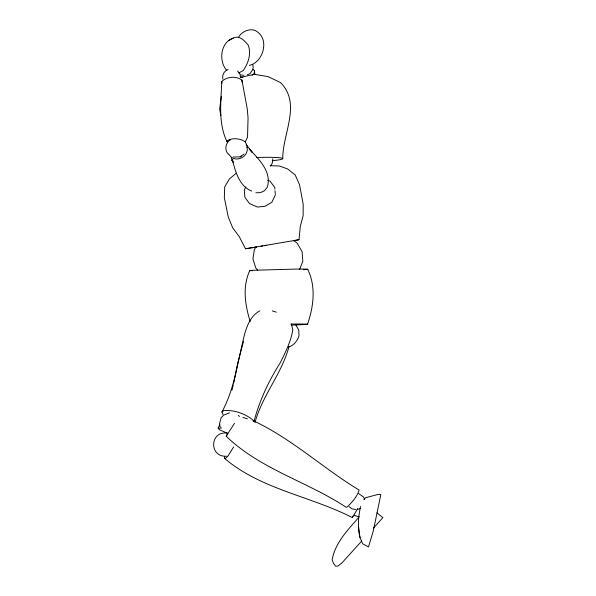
<?xml version="1.0" encoding="UTF-8"?>
<svg xmlns="http://www.w3.org/2000/svg" width="596" height="596" viewBox="0 0 596 596"><rect width="100%" height="100%" fill="white"/><g stroke="black" fill="none" stroke-linecap="round" stroke-linejoin="round"><path stroke-width="0.89" d="M253.225 68.078L252.86 64.718M293.515 240.724L299.006 239.711L300.295 226.279L303.126 215.797L303.193 204.331L299.579 184.879L295.221 174.986L287.712 169.011L279.442 165.993L270.152 165.681M252.682 68.696L254.462 70.939L254.224 73.368L252.034 75.506M282.772 158.506C282.579 133.377 301.621 103.927 280.619 82.643L268.178 76.646L254.097 74.284L240.911 77.338M221.332 96.254L219.641 109.351L220.907 115.348M272.797 158.856L272.193 163.371L270.398 166.068M275.367 194.944L271.791 202.32L265.16 206.246L257.517 207.065L249.508 203.541L244.889 197.343L244.293 189.871L245.895 186.868M360.602 506.473C357.846 518.647 356.885 532.504 362.74 543.85L368.484 547.001L373.327 530.768L380.837 494.531L378.207 494.367L365.676 497.697L363.821 499.761M233.706 383.101L237.61 363.478L243.533 341.292M289.06 346.313C281.983 373.55 262.225 395.416 254.984 422.601M231.926 390.283L233.297 384.897M254.023 421.439C259.454 400.475 268.811 380.911 280.329 362.621C285.544 352.094 290.967 341.456 292.807 329.722L291.347 323.933M249.746 270.621C242.185 287.026 245.165 305.025 250.156 321.535M224.491 456.484L224.58 458.391C260.944 489.435 310.665 496.163 352.37 517.604L352.877 516.136M307.558 324.179C313.57 306.582 316.223 286.624 307.655 269.228M299.624 269.392L302.85 261.264L302.098 251.698L297.173 243.168L293.426 240.426M253.456 420.828C291.824 438.686 323.054 468.314 359.142 490.061C357.153 496.684 352.094 502.257 347.163 506.995L346.105 507.263C307.327 481.598 260.005 469.119 226.197 436.183L227.754 433.329L219.529 429.82L218.166 428.368L219.805 424.561M223.001 414.57L221.876 412.037C235.159 387.653 237.841 359.865 244.822 333.432C247.392 324.507 251.251 315.463 259.811 310.844M245.217 142.049L247.534 137.117L248.055 117.963L247.273 109.031L241.939 80.117C236.366 75.759 226.711 76.511 221.764 81.533C221.071 101.819 217.86 122.992 227.173 142.064L227.113 140.738C232.276 137.646 239.823 138.235 244.777 141.543M357.637 508.582L352.37 517.604M252.786 69.486L250.082 73.576M233.595 446.94L228.126 455.791L225.877 458.145L224.58 458.391M234.504 423.302L226.197 436.183M256.369 246.483L254.365 249.396L252.942 258.858L255.84 268.103L257.681 270.137M238.787 36.833C242.46 30.664 252.361 26.932 258.105 32.452C269.317 41.191 262.583 62.699 249.292 65.374M358.814 517.35C347.878 529.881 335.079 542.889 332.121 559.89L333.566 563.399L335.66 566.2L337.992 566.029L341.977 562.877L361.779 540.974M373.513 527.996L382.863 517.663L377.052 512.873M236.083 173.332L229.475 178.874L224.692 186.928L224.334 197.619L228.268 217.011L232.641 227.732L239.234 236.612L245.522 248.763L256.608 247.027M230.585 139.725C225.571 142.302 224.148 149.946 228.216 153.992M221.876 412.037L223.91 410.525C234.109 409.854 244.636 413.468 252.63 419.755L253.382 421.447M233.2 157.009L240.136 156.904L244.04 154.021M240.136 156.904L241.283 156.063M238.743 72.965L243.168 70.619C248.264 63.481 251.572 53.58 248.16 45.02C244.509 40.796 239.622 34.948 233.297 38.062C220.431 42.182 218.397 61.328 226.778 70.417M233.297 38.062L228.998 40.409M228.082 69.531C224.163 70.641 221.816 75.357 222.867 79.194M247.288 74.798L249.381 73.882M288.486 347.133C293.575 345.568 297.404 341.001 298.991 336.017L298.79 330.184L295.884 324.969M218.166 428.368L221.533 427.98M357.824 509.297L360.438 508.567M229.535 412.819L223.791 415.099L221.235 417.535L219.432 423.942L220.252 427.235M245.522 248.763L299.006 239.711M264.535 245.708L266.3 245.41M261.018 246.29L262.776 245.999M359.209 516.352L357.458 516.464L354.277 515.279M227.203 433.113C209.673 430.729 208.883 457.236 226.413 456.216M303.222 269.645L305.897 269.511A23.102 0.484 -1.2 0 0 294.767 269.109L251.505 270.338A23.102 0.484 -1.2 0 0 252.488 270.748M291.176 325.118L306.374 324.462A27.729 0.581 -1.2 0 0 294.193 324.03A28.273 0.589 -1.2 0 0 290.781 324.06M255.855 192.776L260.422 192.657L264.49 190.698L267.254 187.278C272.119 171.797 258.828 159.229 249.21 148.955L252.324 152.427L246.193 144.664M355.827 509.498L352.229 508.902L349.062 506.682M240.277 76.839L242.922 77.234M240.784 74.887L243.868 75.387M243.012 417.491L247.392 418.832M272.268 310.881L276.291 312.14M251.698 191.025C239.354 186.541 235.241 171.015 232.254 159.452M267.708 180.238L270.152 181.273L274.741 187.42L274.875 189.096M358.621 493.562L363.582 497.057L364.499 499.098M238.325 415.382L239.465 416.477M228.573 154.103L231.449 157.322C237.901 161.784 247.534 156.703 247.325 148.814L246.871 147.152M237.58 70.991L239.883 73.859L240.523 77.182M245.351 141.967L247.042 145.677L247.176 147.465M231.248 157.553L233.088 162.224L232.365 159.564M254.462 70.939L254.872 74.381M358.636 526.998L359.775 537.644M275.017 190.765L275.292 194.11M241.939 80.117L242.043 82.069M221.764 81.533L221.868 83.485M256.273 157.53A25.658 2.071 -2.1 0 1 281.387 158.014A25.658 2.071 -2.1 0 1 272.476 160.682M231.606 160.622A25.658 2.071 -2.1 0 1 232.857 159.773"/></g></svg>
